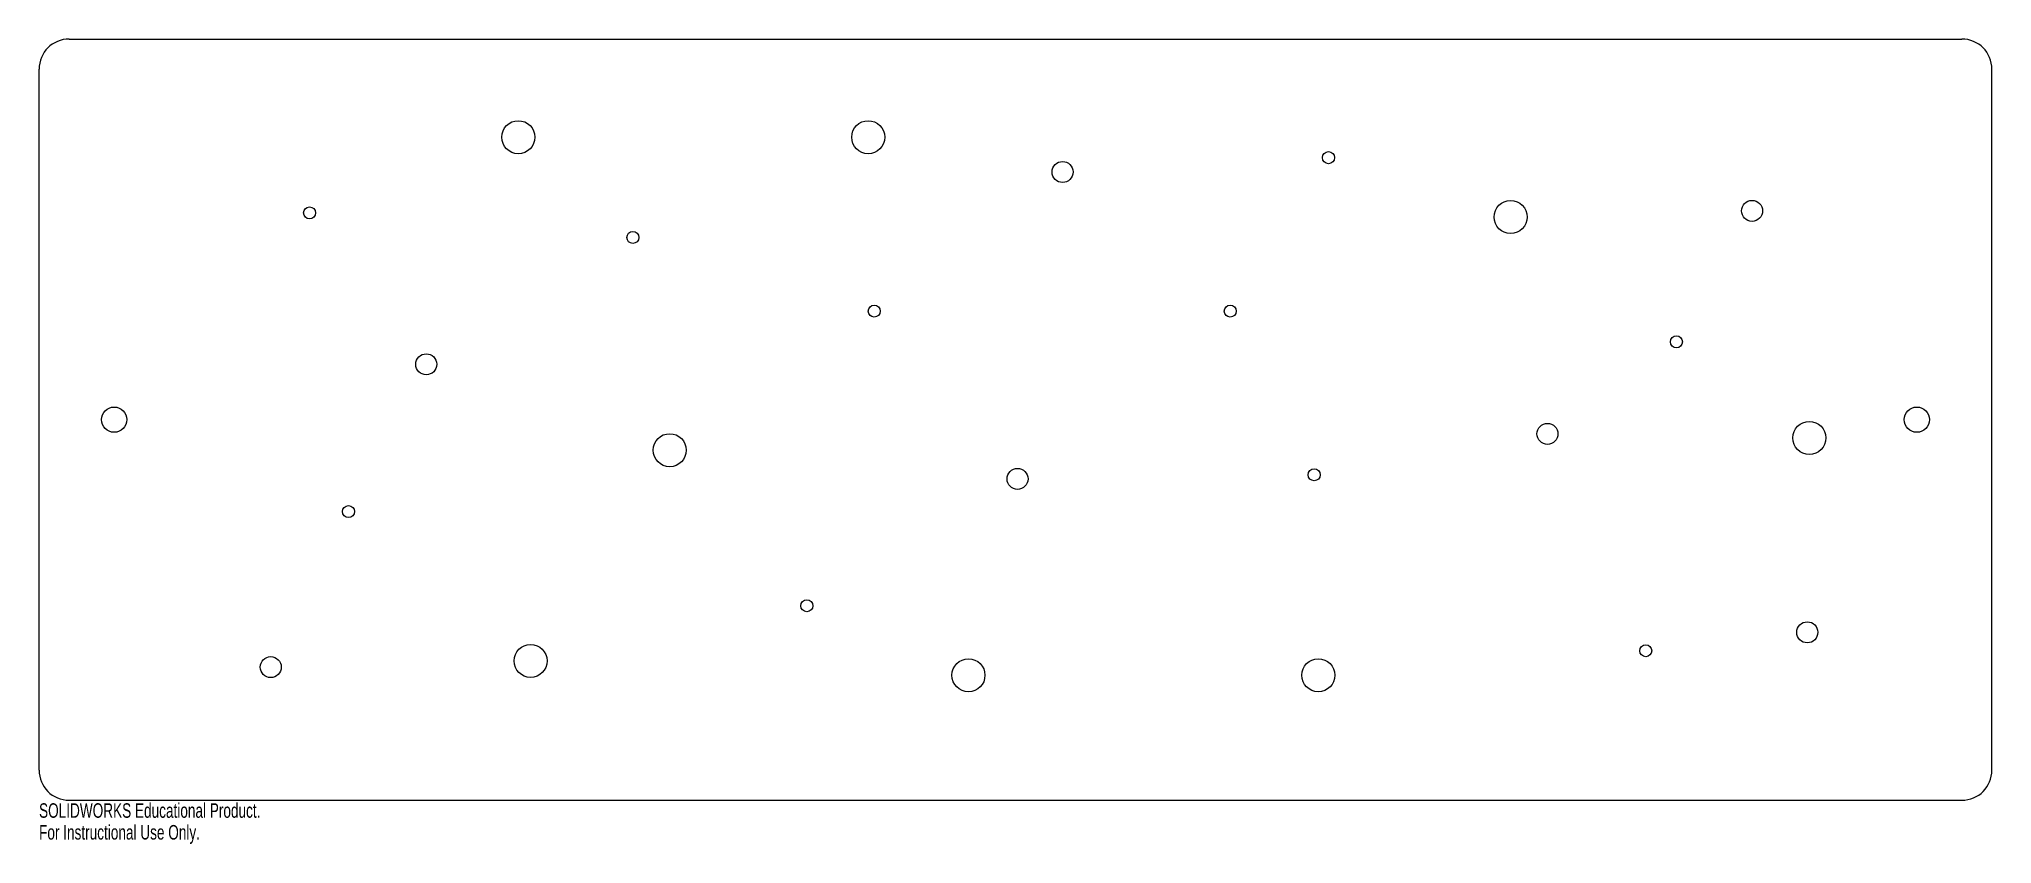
# Model space of a CAD drawing. Header units: millimetres. Extents: x 0 to 650, y -15 to 253.
import ezdxf

# ---------------------------------------------------------------- set-up
doc = ezdxf.new("R2010")
doc.units = ezdxf.units.MM
doc.styles.add('SLDTEXTSTYLE0', font='TXT', dxfattribs={"width": 0.7})

msp = doc.modelspace()

# ---------------------------------------------------------------- linework, layer by layer
at = {"color": 7, "linetype": 'Continuous', "lineweight": 25}
for p, q in [((10, 253.35), (640, 253.35)), ((0, 10), (0, 243.35)), ((650, 10), (650, 243.35)), ((10, 0), (640, 0))]:
    msp.add_line(p, q, dxfattribs=at)
for centre, radius in [((159.52, 220.68), 5.5), ((275.97, 220.68), 5.5), ((429.19, 213.87), 2), ((340.66, 209.1), 3.5), ((90.06, 195.48), 2), ((489.8, 194.12), 5.5), ((570.16, 196.16), 3.5), ((197.65, 187.31), 2), ((278.01, 162.79), 2), ((396.5, 162.79), 2), ((544.96, 152.58), 2), ((128.87, 145.09), 3.5), ((25, 126.67), 4.2), ((625, 126.67), 4.2), ((502.06, 121.94), 3.5), ((589.22, 120.57), 5.5), ((209.91, 116.49), 5.5), ((325.68, 106.95), 3.5), ((424.42, 108.32), 2), ((103, 96.06), 2), ((255.54, 64.73), 2), ((588.54, 55.88), 3.5), ((77.12, 44.3), 3.5), ((163.61, 46.35), 5.5), ((309.34, 41.58), 5.5), ((425.79, 41.58), 5.5), ((534.75, 49.75), 2)]:
    msp.add_circle(centre, radius, dxfattribs=at)
for centre, start, end in [((10, 243.35), 90, 180), ((640, 243.35), 0, 90), ((10, 10), 180, 270), ((640, 10), 270, 0)]:
    msp.add_arc(centre, 10, start, end, dxfattribs=at)

# ---------------------------------------------------------------- texts
at = {"color": 7, "linetype": 'Continuous', "char_height": 4.8336, "attachment_point": 1, "style": 'SLDTEXTSTYLE0'}
for s, insert in [('SOLIDWORKS Educational Product.', (0, -1.02)), ('For Instructional Use Only.', (0, -8.27))]:
    msp.add_mtext(s, dxfattribs=dict(at, insert=insert))

doc.saveas('drawing.dxf')
